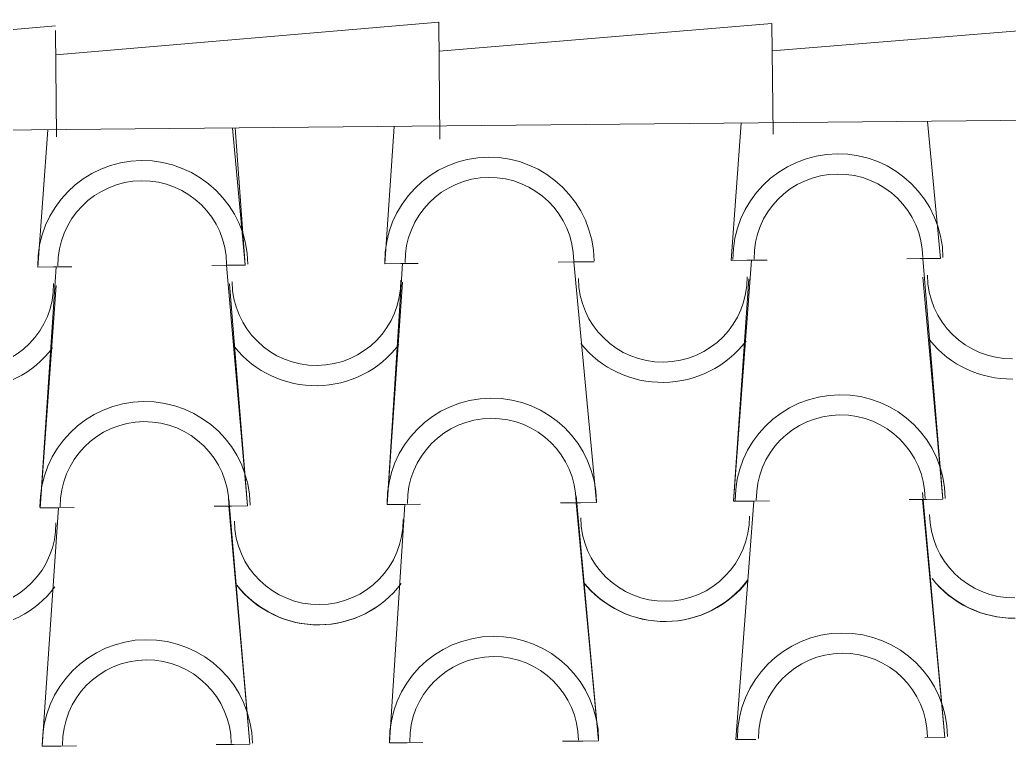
# Model space of a CAD drawing. Header units: millimetres. Extents: x 36985 to 49607, y -23856 to -17842.
# Drawn here: x 46193 to 47109, y -18532 to -17859 of the extents above; entities that cross this region are included whole.
import ezdxf

# ---------------------------------------------------------------- set-up
doc = ezdxf.new("R2010")
doc.units = ezdxf.units.MM
doc.layers.add('A-COB-___-___-EXI', color=250, linetype='Continuous', lineweight=25)

msp = doc.modelspace()

# ---------------------------------------------------------------- linework, layer by layer
at = {"layer": 'A-COB-___-___-EXI', "color": 18, "lineweight": 9}
for p, q in [((46225.71, -17864.6), (45874.12, -17894.86)), ((46225.75, -17868.67), (46226.7, -17967.22)), ((46223.78, -18087.8), (46240.89, -18087.64)), ((46386.67, -18086.24), (46370.38, -18086.39)), ((46547.12, -18084.69), (46530.83, -18084.85)), ((46870.46, -18081.58), (46851.73, -18081.76)), ((46866.39, -18081.62), (46885.12, -18081.44)), ((47030.91, -18080.04), (47014.62, -18080.2)), ((46868.53, -18304.78), (46887.27, -18304.6)), ((47033.05, -18303.2), (47016.76, -18303.36)), ((47028.98, -18303.24), (47047.71, -18303.06)), ((46225.93, -18310.96), (46243.03, -18310.8)), ((46388.82, -18309.4), (46372.53, -18309.55))]:
    msp.add_line(p, q, dxfattribs=at)
at = {"layer": 'A-COB-___-___-EXI', "color": 18, "lineweight": 9, "flags": 128}
for points in [[(47244.8, -17961.51), (47243.82, -17858.89), (46889.77, -17887.54)], [(46581.85, -17969.51), (46580.81, -17861.19), (46225.97, -17891.48)], [(46890.52, -17964.91), (46889.53, -17862.29), (46581.07, -17888.06)], [(37541.28, -18044.22), (48962.39, -17934.4), (48974.2, -18061.36), (48957.91, -18061.51), (48974.2, -18061.36), (48957.91, -18061.51), (48974.2, -18061.36), (48962.39, -17934.4), (48974.2, -18061.36), (48957.91, -18061.51), (48976.35, -18284.52), (48960.06, -18284.67), (48978.47, -18505.23), (48962.18, -18505.39), (48978.47, -18505.23), (48962.18, -18505.39), (48978.47, -18505.23), (48962.18, -18505.39), (48978.47, -18505.23), (48960.06, -18284.67), (48976.35, -18284.52), (48960.06, -18284.67)], [(46391.97, -17959.12), (46401.33, -18086.09), (46384.23, -18086.26), (46401.33, -18086.09), (46384.23, -18086.26), (46401.33, -18086.09), (46391.97, -17959.12), (46401.33, -18086.09), (46384.23, -18086.26), (46401.33, -18086.09), (46384.23, -18086.26)], [(46386.38, -18309.42), (46403.48, -18309.26), (46386.38, -18309.42), (46403.48, -18309.26), (46384.23, -18086.26), (46401.33, -18086.09), (46389.52, -17959.14)], [(46539.38, -17957.7), (46530.83, -18084.85), (46547.12, -18084.69), (46530.83, -18084.85), (46547.12, -18084.69), (46530.83, -18084.85), (46539.38, -17957.7), (46530.83, -18084.85), (46547.12, -18084.69), (46532.98, -18308.01), (46549.27, -18307.85), (46532.98, -18308.01), (46549.27, -18307.85), (46532.98, -18308.01), (46547.29, -18101.8), (46532.98, -18308.01), (46549.27, -18307.85), (46535.1, -18528.73), (46549.27, -18307.85), (46532.98, -18308.01), (46547.29, -18101.8), (46532.98, -18308.01), (46549.27, -18307.85), (46535.1, -18528.73), (46551.39, -18528.57), (46535.1, -18528.73), (46551.39, -18528.57), (46535.1, -18528.73), (46551.39, -18528.57), (46535.1, -18528.73), (46551.39, -18528.57), (46535.1, -18528.73), (46551.39, -18528.57), (46535.1, -18528.73), (46551.39, -18528.57), (46535.1, -18528.73), (46551.39, -18528.57)], [(46861.09, -17954.61), (46851.73, -18081.76), (46870.46, -18081.58), (46851.73, -18081.76), (46870.46, -18081.58), (46851.73, -18081.76), (46861.09, -17954.61), (46851.73, -18081.76), (46870.46, -18081.58), (46853.87, -18304.93), (46872.61, -18304.74), (46853.87, -18304.93), (46868.18, -18098.71), (46853.87, -18304.93), (46872.61, -18304.74), (46856, -18525.64), (46872.61, -18304.74), (46853.87, -18304.93), (46872.61, -18304.74), (46853.87, -18304.93)], [(47045.57, -18079.9), (47026.84, -18080.08), (47045.57, -18079.9), (47026.84, -18080.08), (47045.57, -18079.9), (47026.84, -18080.08), (47045.57, -18079.9), (47033.76, -17952.95), (47045.57, -18079.9), (47033.76, -17952.95)], [(46230.49, -18531.66), (46213.39, -18531.82), (46230.49, -18531.66), (46213.39, -18531.82), (46230.49, -18531.66), (46213.39, -18531.82), (46230.49, -18531.66), (46213.39, -18531.82), (46230.49, -18531.66), (46213.39, -18531.82), (46230.49, -18531.66), (46213.39, -18531.82), (46228.37, -18310.94), (46211.27, -18311.1), (46226.23, -18087.78), (46209.12, -18087.94), (46218.49, -17960.79), (46209.12, -18087.94), (46226.23, -18087.78), (46209.12, -18087.94), (46226.23, -18087.78)], [(46705.94, -18083.17), (46726.82, -18306.15), (46708.09, -18306.33), (46726.82, -18306.15), (46708.09, -18306.33), (46726.82, -18306.15), (46708.09, -18306.33), (46726.82, -18306.15), (46708.09, -18306.33), (46726.82, -18306.15), (46708.09, -18306.33), (46728.94, -18526.86), (46710.21, -18527.04), (46728.94, -18526.86), (46708.02, -18299.81), (46728.94, -18526.86), (46710.21, -18527.04), (46728.94, -18526.86), (46708.09, -18306.33), (46726.82, -18306.15)], [(47031.1, -18523.96), (47049.84, -18523.78), (47031.1, -18523.96), (47049.84, -18523.78), (47031.1, -18523.96), (47049.84, -18523.78), (47031.1, -18523.96), (47049.84, -18523.78), (47031.1, -18523.96), (47049.84, -18523.78), (47028.92, -18296.73), (47049.84, -18523.78), (47031.1, -18523.96), (47049.84, -18523.78), (47028.98, -18303.24), (47047.71, -18303.06), (47029.44, -18097.16), (47047.71, -18303.06), (47028.98, -18303.24), (47047.71, -18303.06), (47028.98, -18303.24), (47047.71, -18303.06), (47029.28, -18080.06)], [(46213.39, -18531.82), (46230.49, -18531.66), (46213.39, -18531.82), (46230.49, -18531.66), (46213.39, -18531.82), (46228.37, -18310.94), (46211.27, -18311.1), (46228.37, -18310.94), (46211.27, -18311.1), (46228.37, -18310.94), (46213.39, -18531.82), (46228.37, -18310.94), (46211.27, -18311.1), (46226.39, -18104.88), (46211.27, -18311.1), (46228.37, -18310.94), (46211.27, -18311.1), (46226.39, -18104.88)], [(46386.84, -18103.34), (46403.48, -18309.26), (46386.38, -18309.42), (46403.48, -18309.26), (46386.38, -18309.42), (46403.48, -18309.26), (46386.84, -18103.34), (46403.48, -18309.26), (46386.38, -18309.42), (46405.6, -18529.97), (46388.5, -18530.14), (46405.6, -18529.97), (46386.31, -18302.9), (46405.6, -18529.97), (46388.5, -18530.14), (46405.6, -18529.97), (46386.31, -18302.9)], [(46710.21, -18527.04), (46728.94, -18526.86), (46710.21, -18527.04), (46728.94, -18526.86), (46710.21, -18527.04), (46728.94, -18526.86), (46710.21, -18527.04), (46728.94, -18526.86), (46710.21, -18527.04), (46728.94, -18526.86), (46710.21, -18527.04), (46728.94, -18526.86), (46708.02, -18299.81)], [(46549.27, -18307.85), (46535.1, -18528.73), (46549.27, -18307.85), (46532.98, -18308.01), (46549.27, -18307.85), (46532.98, -18308.01)], [(46872.61, -18304.74), (46856, -18525.64), (46874.73, -18525.46), (46856, -18525.64), (46874.73, -18525.46), (46856, -18525.64), (46874.73, -18525.46), (46856, -18525.64), (46874.73, -18525.46), (46856, -18525.64), (46874.73, -18525.46), (46856, -18525.64)], [(46549.76, -18528.59), (46566.05, -18528.43), (46549.76, -18528.59), (46566.05, -18528.43)], [(46228.05, -18531.68), (46245.15, -18531.52), (46228.05, -18531.68), (46245.15, -18531.52)]]:
    msp.add_lwpolyline(points, dxfattribs=at)
for points in [[(46539.38, -17957.7), (46530.83, -18084.85), (46547.12, -18084.69), (46530.83, -18084.85), (46547.12, -18084.69), (46530.83, -18084.85)], [(46218.49, -17960.79), (46209.12, -18087.94), (46226.23, -18087.78), (46209.12, -18087.94), (46226.23, -18087.78), (46209.12, -18087.94)], [(46561.78, -18084.55), (46545.49, -18084.71)], [(46691.28, -18083.31), (46710.01, -18083.13)], [(46724.67, -18082.99), (46705.94, -18083.17), (46724.67, -18082.99), (46705.94, -18083.17), (46724.67, -18082.99), (46705.94, -18083.17), (46724.67, -18082.99), (46705.94, -18083.17), (46724.67, -18082.99), (46705.94, -18083.17)], [(46563.93, -18307.71), (46547.64, -18307.87)], [(46693.43, -18306.47), (46712.16, -18306.29)], [(46695.55, -18527.19), (46714.28, -18527.01), (46695.55, -18527.19), (46714.28, -18527.01)], [(46374.65, -18530.27), (46390.94, -18530.11)], [(46405.6, -18529.97), (46388.5, -18530.14), (46405.6, -18529.97), (46388.5, -18530.14), (46405.6, -18529.97), (46388.5, -18530.14)]]:
    msp.add_lwpolyline(points, close=True, dxfattribs=at)
at = {"layer": 'A-COB-___-___-EXI', "color": 18, "lineweight": 9}
for points in [[(46626.81, -17986.18), (46626.81, -17986.18), (46573.06, -17986.7), (46530.31, -18030.28), (46530.82, -18084.04)], [(46626.81, -17986.18), (46626.81, -17986.18), (46573.06, -17986.7), (46530.31, -18030.28), (46530.82, -18084.04)], [(46626.81, -17986.18), (46626.81, -17986.18), (46573.06, -17986.7), (46530.31, -18030.28), (46530.82, -18084.04)], [(46626.81, -17986.18), (46626.81, -17986.18), (46573.06, -17986.7), (46530.31, -18030.28), (46530.82, -18084.04)], [(46626.81, -17986.18), (46626.81, -17986.18), (46573.06, -17986.7), (46530.31, -18030.28), (46530.82, -18084.04)], [(46626.81, -17986.18), (46626.81, -17986.18), (46573.06, -17986.7), (46530.31, -18030.28), (46530.82, -18084.04)], [(46626.81, -17986.18), (46626.81, -17986.18), (46573.06, -17986.7), (46530.31, -18030.28), (46530.82, -18084.04)], [(46626.81, -17986.18), (46626.81, -17986.18), (46573.06, -17986.7), (46530.31, -18030.28), (46530.82, -18084.04)], [(46626.81, -17986.18), (46626.81, -17986.18), (46573.06, -17986.7), (46530.31, -18030.28), (46530.82, -18084.04)], [(46626.81, -17986.18), (46626.81, -17986.18), (46573.06, -17986.7), (46530.31, -18030.28), (46530.82, -18084.04)], [(46950.15, -17983.07), (46950.15, -17983.07), (46896.4, -17983.59), (46852.83, -18027.18), (46853.35, -18080.93)], [(46950.15, -17983.07), (46950.15, -17983.07), (46896.4, -17983.59), (46852.83, -18027.18), (46853.35, -18080.93)], [(46950.15, -17983.07), (46950.15, -17983.07), (46896.4, -17983.59), (46852.83, -18027.18), (46853.35, -18080.93)], [(46950.15, -17983.07), (46950.15, -17983.07), (46896.4, -17983.59), (46852.83, -18027.18), (46853.35, -18080.93)], [(46950.15, -17983.07), (46950.15, -17983.07), (46896.4, -17983.59), (46852.83, -18027.18), (46853.35, -18080.93)], [(46950.15, -17983.07), (46950.15, -17983.07), (46896.4, -17983.59), (46852.83, -18027.18), (46853.35, -18080.93)], [(46305.1, -17989.28), (46305.1, -17989.28), (46252.16, -17989.79), (46208.6, -18033.37), (46209.11, -18087.13)], [(46305.1, -17989.28), (46305.1, -17989.28), (46252.16, -17989.79), (46208.6, -18033.37), (46209.11, -18087.13)], [(46305.1, -17989.28), (46305.1, -17989.28), (46252.16, -17989.79), (46208.6, -18033.37), (46209.11, -18087.13)], [(46305.1, -17989.28), (46305.1, -17989.28), (46252.16, -17989.79), (46208.6, -18033.37), (46209.11, -18087.13)], [(46305.1, -17989.28), (46305.1, -17989.28), (46252.16, -17989.79), (46208.6, -18033.37), (46209.11, -18087.13)], [(46305.1, -17989.28), (46305.1, -17989.28), (46252.16, -17989.79), (46208.6, -18033.37), (46209.11, -18087.13)], [(46305.1, -17989.28), (46305.1, -17989.28), (46252.16, -17989.79), (46208.6, -18033.37), (46209.11, -18087.13)], [(46305.1, -17989.28), (46305.1, -17989.28), (46252.16, -17989.79), (46208.6, -18033.37), (46209.11, -18087.13)], [(46626.99, -18004.92), (46626.99, -18004.92), (46583.83, -18005.33), (46549.14, -18040.69), (46549.56, -18083.86)], [(46626.99, -18004.92), (46626.99, -18004.92), (46583.83, -18005.33), (46549.14, -18040.69), (46549.56, -18083.86)], [(46626.99, -18004.92), (46626.99, -18004.92), (46583.83, -18005.33), (46549.14, -18040.69), (46549.56, -18083.86)], [(46626.99, -18004.92), (46626.99, -18004.92), (46583.83, -18005.33), (46549.14, -18040.69), (46549.56, -18083.86)], [(46626.99, -18004.92), (46626.99, -18004.92), (46583.83, -18005.33), (46549.14, -18040.69), (46549.56, -18083.86)], [(46626.99, -18004.92), (46626.99, -18004.92), (46583.83, -18005.33), (46549.14, -18040.69), (46549.56, -18083.86)], [(46626.99, -18004.92), (46626.99, -18004.92), (46583.83, -18005.33), (46549.14, -18040.69), (46549.56, -18083.86)], [(46626.99, -18004.92), (46626.99, -18004.92), (46583.83, -18005.33), (46549.14, -18040.69), (46549.56, -18083.86)], [(46626.99, -18004.92), (46626.99, -18004.92), (46583.83, -18005.33), (46549.14, -18040.69), (46549.56, -18083.86)], [(46626.99, -18004.92), (46626.99, -18004.92), (46583.83, -18005.33), (46549.14, -18040.69), (46549.56, -18083.86)], [(46950.33, -18001.81), (46950.33, -18001.81), (46906.35, -18002.23), (46872.48, -18037.58), (46872.9, -18080.75)], [(46950.33, -18001.81), (46950.33, -18001.81), (46906.35, -18002.23), (46872.48, -18037.58), (46872.9, -18080.75)], [(46950.33, -18001.81), (46950.33, -18001.81), (46906.35, -18002.23), (46872.48, -18037.58), (46872.9, -18080.75)], [(46950.33, -18001.81), (46950.33, -18001.81), (46906.35, -18002.23), (46872.48, -18037.58), (46872.9, -18080.75)], [(46950.33, -18001.81), (46950.33, -18001.81), (46906.35, -18002.23), (46872.48, -18037.58), (46872.9, -18080.75)], [(46950.33, -18001.81), (46950.33, -18001.81), (46906.35, -18002.23), (46872.48, -18037.58), (46872.9, -18080.75)], [(46305.28, -18008.01), (46305.28, -18008.01), (46262.12, -18008.42), (46227.43, -18043.78), (46227.85, -18086.95)], [(46305.28, -18008.01), (46305.28, -18008.01), (46262.12, -18008.42), (46227.43, -18043.78), (46227.85, -18086.95)], [(46305.28, -18008.01), (46305.28, -18008.01), (46262.12, -18008.42), (46227.43, -18043.78), (46227.85, -18086.95)], [(46305.28, -18008.01), (46305.28, -18008.01), (46262.12, -18008.42), (46227.43, -18043.78), (46227.85, -18086.95)], [(46305.28, -18008.01), (46305.28, -18008.01), (46262.12, -18008.42), (46227.43, -18043.78), (46227.85, -18086.95)], [(46305.28, -18008.01), (46305.28, -18008.01), (46262.12, -18008.42), (46227.43, -18043.78), (46227.85, -18086.95)], [(46305.28, -18008.01), (46305.28, -18008.01), (46262.12, -18008.42), (46227.43, -18043.78), (46227.85, -18086.95)], [(46305.28, -18008.01), (46305.28, -18008.01), (46262.12, -18008.42), (46227.43, -18043.78), (46227.85, -18086.95)], [(46789.1, -18176.04), (46789.1, -18176.04), (46832.27, -18175.62), (46866.95, -18140.26), (46866.54, -18097.1)], [(46146.49, -18182.22), (46146.49, -18182.22), (46189.66, -18181.8), (46224.35, -18146.44), (46223.93, -18103.28)], [(46468.21, -18179.12), (46468.21, -18179.12), (46511.37, -18178.71), (46546.06, -18143.35), (46545.64, -18100.18)], [(46468.21, -18179.12), (46468.21, -18179.12), (46511.37, -18178.71), (46546.06, -18143.35), (46545.64, -18100.18)], [(46468.39, -18197.86), (46468.39, -18197.86), (46497.71, -18197.57), (46526.08, -18183.45), (46543.77, -18159.66)], [(46468.39, -18197.86), (46468.39, -18197.86), (46497.71, -18197.57), (46526.08, -18183.45), (46543.77, -18159.66)], [(46789.28, -18194.77), (46789.28, -18194.77), (46819.42, -18194.48), (46846.97, -18180.37), (46865.48, -18156.57)], [(46147.49, -18200.94), (46147.49, -18200.94), (46176.81, -18200.66), (46205.18, -18186.54), (46222.87, -18162.75)], [(46952.3, -18206.23), (46952.3, -18206.23), (46898.54, -18206.75), (46854.98, -18250.34), (46855.49, -18304.09)], [(46952.3, -18206.23), (46952.3, -18206.23), (46898.54, -18206.75), (46854.98, -18250.34), (46855.49, -18304.09)], [(46952.3, -18206.23), (46952.3, -18206.23), (46898.54, -18206.75), (46854.98, -18250.34), (46855.49, -18304.09)], [(46952.3, -18206.23), (46952.3, -18206.23), (46898.54, -18206.75), (46854.98, -18250.34), (46855.49, -18304.09)], [(46952.3, -18206.23), (46952.3, -18206.23), (46898.54, -18206.75), (46854.98, -18250.34), (46855.49, -18304.09)], [(46952.3, -18206.23), (46952.3, -18206.23), (46898.54, -18206.75), (46854.98, -18250.34), (46855.49, -18304.09)], [(46307.25, -18212.44), (46307.25, -18212.44), (46254.31, -18212.95), (46210.74, -18256.54), (46211.26, -18310.29)], [(46307.25, -18212.44), (46307.25, -18212.44), (46254.31, -18212.95), (46210.74, -18256.54), (46211.26, -18310.29)], [(46307.25, -18212.44), (46307.25, -18212.44), (46254.31, -18212.95), (46210.74, -18256.54), (46211.26, -18310.29)], [(46307.25, -18212.44), (46307.25, -18212.44), (46254.31, -18212.95), (46210.74, -18256.54), (46211.26, -18310.29)], [(46307.25, -18212.44), (46307.25, -18212.44), (46254.31, -18212.95), (46210.74, -18256.54), (46211.26, -18310.29)], [(46307.25, -18212.44), (46307.25, -18212.44), (46254.31, -18212.95), (46210.74, -18256.54), (46211.26, -18310.29)], [(46307.25, -18212.44), (46307.25, -18212.44), (46254.31, -18212.95), (46210.74, -18256.54), (46211.26, -18310.29)], [(46307.25, -18212.44), (46307.25, -18212.44), (46254.31, -18212.95), (46210.74, -18256.54), (46211.26, -18310.29)], [(46628.96, -18209.34), (46628.96, -18209.34), (46575.2, -18209.86), (46532.45, -18253.44), (46532.97, -18307.2)], [(46628.96, -18209.34), (46628.96, -18209.34), (46575.2, -18209.86), (46532.45, -18253.44), (46532.97, -18307.2)], [(46628.96, -18209.34), (46628.96, -18209.34), (46575.2, -18209.86), (46532.45, -18253.44), (46532.97, -18307.2)], [(46628.96, -18209.34), (46628.96, -18209.34), (46575.2, -18209.86), (46532.45, -18253.44), (46532.97, -18307.2)], [(46628.96, -18209.34), (46628.96, -18209.34), (46575.2, -18209.86), (46532.45, -18253.44), (46532.97, -18307.2)], [(46628.96, -18209.34), (46628.96, -18209.34), (46575.2, -18209.86), (46532.45, -18253.44), (46532.97, -18307.2)], [(46628.96, -18209.34), (46628.96, -18209.34), (46575.2, -18209.86), (46532.45, -18253.44), (46532.97, -18307.2)], [(46628.96, -18209.34), (46628.96, -18209.34), (46575.2, -18209.86), (46532.45, -18253.44), (46532.97, -18307.2)], [(46628.96, -18209.34), (46628.96, -18209.34), (46575.2, -18209.86), (46532.45, -18253.44), (46532.97, -18307.2)], [(46628.96, -18209.34), (46628.96, -18209.34), (46575.2, -18209.86), (46532.45, -18253.44), (46532.97, -18307.2)], [(46952.48, -18224.97), (46952.48, -18224.97), (46908.5, -18225.39), (46874.63, -18260.74), (46875.04, -18303.91)], [(46952.48, -18224.97), (46952.48, -18224.97), (46908.5, -18225.39), (46874.63, -18260.74), (46875.04, -18303.91)], [(46952.48, -18224.97), (46952.48, -18224.97), (46908.5, -18225.39), (46874.63, -18260.74), (46875.04, -18303.91)], [(46952.48, -18224.97), (46952.48, -18224.97), (46908.5, -18225.39), (46874.63, -18260.74), (46875.04, -18303.91)], [(46952.48, -18224.97), (46952.48, -18224.97), (46908.5, -18225.39), (46874.63, -18260.74), (46875.04, -18303.91)], [(46952.48, -18224.97), (46952.48, -18224.97), (46908.5, -18225.39), (46874.63, -18260.74), (46875.04, -18303.91)], [(46307.43, -18231.17), (46307.43, -18231.17), (46264.26, -18231.58), (46229.58, -18266.94), (46229.99, -18310.11)], [(46307.43, -18231.17), (46307.43, -18231.17), (46264.26, -18231.58), (46229.58, -18266.94), (46229.99, -18310.11)], [(46307.43, -18231.17), (46307.43, -18231.17), (46264.26, -18231.58), (46229.58, -18266.94), (46229.99, -18310.11)], [(46307.43, -18231.17), (46307.43, -18231.17), (46264.26, -18231.58), (46229.58, -18266.94), (46229.99, -18310.11)], [(46307.43, -18231.17), (46307.43, -18231.17), (46264.26, -18231.58), (46229.58, -18266.94), (46229.99, -18310.11)], [(46307.43, -18231.17), (46307.43, -18231.17), (46264.26, -18231.58), (46229.58, -18266.94), (46229.99, -18310.11)], [(46307.43, -18231.17), (46307.43, -18231.17), (46264.26, -18231.58), (46229.58, -18266.94), (46229.99, -18310.11)], [(46307.43, -18231.17), (46307.43, -18231.17), (46264.26, -18231.58), (46229.58, -18266.94), (46229.99, -18310.11)], [(46629.14, -18228.08), (46629.14, -18228.08), (46585.97, -18228.49), (46551.29, -18263.85), (46551.7, -18307.02)], [(46629.14, -18228.08), (46629.14, -18228.08), (46585.97, -18228.49), (46551.29, -18263.85), (46551.7, -18307.02)], [(46629.14, -18228.08), (46629.14, -18228.08), (46585.97, -18228.49), (46551.29, -18263.85), (46551.7, -18307.02)], [(46629.14, -18228.08), (46629.14, -18228.08), (46585.97, -18228.49), (46551.29, -18263.85), (46551.7, -18307.02)], [(46629.14, -18228.08), (46629.14, -18228.08), (46585.97, -18228.49), (46551.29, -18263.85), (46551.7, -18307.02)], [(46629.14, -18228.08), (46629.14, -18228.08), (46585.97, -18228.49), (46551.29, -18263.85), (46551.7, -18307.02)], [(46629.14, -18228.08), (46629.14, -18228.08), (46585.97, -18228.49), (46551.29, -18263.85), (46551.7, -18307.02)], [(46629.14, -18228.08), (46629.14, -18228.08), (46585.97, -18228.49), (46551.29, -18263.85), (46551.7, -18307.02)], [(46629.14, -18228.08), (46629.14, -18228.08), (46585.97, -18228.49), (46551.29, -18263.85), (46551.7, -18307.02)], [(46629.14, -18228.08), (46629.14, -18228.08), (46585.97, -18228.49), (46551.29, -18263.85), (46551.7, -18307.02)], [(46148.63, -18403.75), (46148.63, -18403.75), (46191.79, -18403.33), (46226.48, -18367.97), (46226.06, -18324.81)], [(46470.34, -18400.65), (46470.34, -18400.65), (46513.5, -18400.24), (46548.19, -18364.88), (46547.77, -18321.72)], [(46470.34, -18400.65), (46470.34, -18400.65), (46513.5, -18400.24), (46548.19, -18364.88), (46547.77, -18321.72)], [(46791.23, -18397.57), (46791.23, -18397.57), (46834.4, -18397.15), (46869.08, -18361.8), (46868.67, -18318.63)], [(46469.7, -18419.4), (46469.7, -18419.4), (46499.84, -18419.11), (46528.21, -18404.99), (46545.9, -18381.19)], [(46470.52, -18419.39), (46470.52, -18419.39), (46499.84, -18419.11), (46528.21, -18404.99), (46545.9, -18381.19)], [(46470.52, -18419.39), (46470.52, -18419.39), (46499.84, -18419.11), (46528.21, -18404.99), (46545.9, -18381.19)], [(46791.41, -18416.3), (46791.41, -18416.3), (46821.55, -18416.01), (46849.1, -18401.9), (46867.61, -18378.1)], [(46791.41, -18416.3), (46791.41, -18416.3), (46820.73, -18416.02), (46849.1, -18401.9), (46866.79, -18378.11)], [(46791.41, -18416.3), (46791.41, -18416.3), (46820.73, -18416.02), (46849.1, -18401.9), (46866.79, -18378.11)], [(46149.62, -18422.47), (46149.62, -18422.47), (46178.94, -18422.19), (46207.31, -18408.07), (46225, -18384.28)], [(46149.62, -18422.47), (46149.62, -18422.47), (46178.94, -18422.19), (46207.31, -18408.07), (46225, -18384.28)], [(46954.42, -18426.95), (46954.42, -18426.95), (46900.67, -18427.47), (46857.1, -18471.06), (46857.62, -18524.81)], [(46954.42, -18426.95), (46954.42, -18426.95), (46900.67, -18427.47), (46857.1, -18471.06), (46857.62, -18524.81)], [(46954.42, -18426.95), (46954.42, -18426.95), (46900.67, -18427.47), (46857.1, -18471.06), (46857.62, -18524.81)], [(46954.42, -18426.95), (46954.42, -18426.95), (46900.67, -18427.47), (46857.1, -18471.06), (46857.62, -18524.81)], [(46954.42, -18426.95), (46954.42, -18426.95), (46900.67, -18427.47), (46857.1, -18471.06), (46857.62, -18524.81)], [(46954.42, -18426.95), (46954.42, -18426.95), (46900.67, -18427.47), (46857.1, -18471.06), (46857.62, -18524.81)], [(46954.42, -18426.95), (46954.42, -18426.95), (46900.67, -18427.47), (46857.1, -18471.06), (46857.62, -18524.81)], [(46954.42, -18426.95), (46954.42, -18426.95), (46900.67, -18427.47), (46857.1, -18471.06), (46857.62, -18524.81)], [(46954.42, -18426.95), (46954.42, -18426.95), (46900.67, -18427.47), (46857.1, -18471.06), (46857.62, -18524.81)], [(46954.42, -18426.95), (46954.42, -18426.95), (46900.67, -18427.47), (46857.1, -18471.06), (46857.62, -18524.81)], [(46954.42, -18426.95), (46954.42, -18426.95), (46900.67, -18427.47), (46857.1, -18471.06), (46857.62, -18524.81)], [(46309.37, -18433.15), (46309.37, -18433.15), (46256.43, -18433.66), (46212.87, -18477.25), (46213.38, -18531.01)], [(46309.37, -18433.15), (46309.37, -18433.15), (46256.43, -18433.66), (46212.87, -18477.25), (46213.38, -18531.01)], [(46309.37, -18433.15), (46309.37, -18433.15), (46256.43, -18433.66), (46212.87, -18477.25), (46213.38, -18531.01)], [(46309.37, -18433.15), (46309.37, -18433.15), (46256.43, -18433.66), (46212.87, -18477.25), (46213.38, -18531.01)], [(46309.37, -18433.15), (46309.37, -18433.15), (46256.43, -18433.66), (46212.87, -18477.25), (46213.38, -18531.01)], [(46309.37, -18433.15), (46309.37, -18433.15), (46256.43, -18433.66), (46212.87, -18477.25), (46213.38, -18531.01)], [(46309.37, -18433.15), (46309.37, -18433.15), (46256.43, -18433.66), (46212.87, -18477.25), (46213.38, -18531.01)], [(46309.37, -18433.15), (46309.37, -18433.15), (46256.43, -18433.66), (46212.87, -18477.25), (46213.38, -18531.01)], [(46309.37, -18433.15), (46309.37, -18433.15), (46256.43, -18433.66), (46212.87, -18477.25), (46213.38, -18531.01)], [(46309.37, -18433.15), (46309.37, -18433.15), (46256.43, -18433.66), (46212.87, -18477.25), (46213.38, -18531.01)], [(46631.08, -18430.06), (46631.08, -18430.06), (46577.33, -18430.58), (46534.58, -18474.16), (46535.09, -18527.91)], [(46631.08, -18430.06), (46631.08, -18430.06), (46577.33, -18430.58), (46534.58, -18474.16), (46535.09, -18527.91)], [(46631.08, -18430.06), (46631.08, -18430.06), (46577.33, -18430.58), (46534.58, -18474.16), (46535.09, -18527.91)], [(46631.08, -18430.06), (46631.08, -18430.06), (46577.33, -18430.58), (46534.58, -18474.16), (46535.09, -18527.91)], [(46631.08, -18430.06), (46631.08, -18430.06), (46577.33, -18430.58), (46534.58, -18474.16), (46535.09, -18527.91)], [(46631.08, -18430.06), (46631.08, -18430.06), (46577.33, -18430.58), (46534.58, -18474.16), (46535.09, -18527.91)], [(46631.08, -18430.06), (46631.08, -18430.06), (46577.33, -18430.58), (46534.58, -18474.16), (46535.09, -18527.91)], [(46631.08, -18430.06), (46631.08, -18430.06), (46577.33, -18430.58), (46534.58, -18474.16), (46535.09, -18527.91)], [(46631.08, -18430.06), (46631.08, -18430.06), (46577.33, -18430.58), (46534.58, -18474.16), (46535.09, -18527.91)], [(46631.08, -18430.06), (46631.08, -18430.06), (46577.33, -18430.58), (46534.58, -18474.16), (46535.09, -18527.91)], [(46631.08, -18430.06), (46631.08, -18430.06), (46577.33, -18430.58), (46534.58, -18474.16), (46535.09, -18527.91)], [(46631.08, -18430.06), (46631.08, -18430.06), (46577.33, -18430.58), (46534.58, -18474.16), (46535.09, -18527.91)], [(46631.08, -18430.06), (46631.08, -18430.06), (46577.33, -18430.58), (46534.58, -18474.16), (46535.09, -18527.91)], [(46631.08, -18430.06), (46631.08, -18430.06), (46577.33, -18430.58), (46534.58, -18474.16), (46535.09, -18527.91)], [(46631.08, -18430.06), (46631.08, -18430.06), (46577.33, -18430.58), (46534.58, -18474.16), (46535.09, -18527.91)], [(46954.6, -18445.68), (46954.6, -18445.68), (46910.62, -18446.11), (46876.75, -18481.46), (46877.16, -18524.62)], [(46954.6, -18445.68), (46954.6, -18445.68), (46910.62, -18446.11), (46876.75, -18481.46), (46877.16, -18524.62)], [(46954.6, -18445.68), (46954.6, -18445.68), (46910.62, -18446.11), (46876.75, -18481.46), (46877.16, -18524.62)], [(46954.6, -18445.68), (46954.6, -18445.68), (46910.62, -18446.11), (46876.75, -18481.46), (46877.16, -18524.62)], [(46954.6, -18445.68), (46954.6, -18445.68), (46910.62, -18446.11), (46876.75, -18481.46), (46877.16, -18524.62)], [(46954.6, -18445.68), (46954.6, -18445.68), (46910.62, -18446.11), (46876.75, -18481.46), (46877.16, -18524.62)], [(46954.6, -18445.68), (46954.6, -18445.68), (46910.62, -18446.11), (46876.75, -18481.46), (46877.16, -18524.62)], [(46954.6, -18445.68), (46954.6, -18445.68), (46910.62, -18446.11), (46876.75, -18481.46), (46877.16, -18524.62)], [(46954.6, -18445.68), (46954.6, -18445.68), (46910.62, -18446.11), (46876.75, -18481.46), (46877.16, -18524.62)], [(46954.6, -18445.68), (46954.6, -18445.68), (46910.62, -18446.11), (46876.75, -18481.46), (46877.16, -18524.62)], [(46954.6, -18445.68), (46954.6, -18445.68), (46910.62, -18446.11), (46876.75, -18481.46), (46877.16, -18524.62)], [(46309.55, -18451.89), (46309.55, -18451.89), (46266.38, -18452.3), (46231.7, -18487.66), (46232.11, -18530.83)], [(46309.55, -18451.89), (46309.55, -18451.89), (46266.38, -18452.3), (46231.7, -18487.66), (46232.11, -18530.83)], [(46309.55, -18451.89), (46309.55, -18451.89), (46266.38, -18452.3), (46231.7, -18487.66), (46232.11, -18530.83)], [(46309.55, -18451.89), (46309.55, -18451.89), (46266.38, -18452.3), (46231.7, -18487.66), (46232.11, -18530.83)], [(46309.55, -18451.89), (46309.55, -18451.89), (46266.38, -18452.3), (46231.7, -18487.66), (46232.11, -18530.83)], [(46309.55, -18451.89), (46309.55, -18451.89), (46266.38, -18452.3), (46231.7, -18487.66), (46232.11, -18530.83)], [(46309.55, -18451.89), (46309.55, -18451.89), (46266.38, -18452.3), (46231.7, -18487.66), (46232.11, -18530.83)], [(46309.55, -18451.89), (46309.55, -18451.89), (46266.38, -18452.3), (46231.7, -18487.66), (46232.11, -18530.83)], [(46309.55, -18451.89), (46309.55, -18451.89), (46266.38, -18452.3), (46231.7, -18487.66), (46232.11, -18530.83)], [(46309.55, -18451.89), (46309.55, -18451.89), (46266.38, -18452.3), (46231.7, -18487.66), (46232.11, -18530.83)], [(46631.26, -18448.79), (46631.26, -18448.79), (46588.09, -18449.21), (46553.41, -18484.57), (46553.82, -18527.73)], [(46631.26, -18448.79), (46631.26, -18448.79), (46588.09, -18449.21), (46553.41, -18484.57), (46553.82, -18527.73)], [(46631.26, -18448.79), (46631.26, -18448.79), (46588.09, -18449.21), (46553.41, -18484.57), (46553.82, -18527.73)], [(46631.26, -18448.79), (46631.26, -18448.79), (46588.09, -18449.21), (46553.41, -18484.57), (46553.82, -18527.73)], [(46631.26, -18448.79), (46631.26, -18448.79), (46588.09, -18449.21), (46553.41, -18484.57), (46553.82, -18527.73)], [(46631.26, -18448.79), (46631.26, -18448.79), (46588.09, -18449.21), (46553.41, -18484.57), (46553.82, -18527.73)], [(46631.26, -18448.79), (46631.26, -18448.79), (46588.09, -18449.21), (46553.41, -18484.57), (46553.82, -18527.73)], [(46631.26, -18448.79), (46631.26, -18448.79), (46588.09, -18449.21), (46553.41, -18484.57), (46553.82, -18527.73)], [(46631.26, -18448.79), (46631.26, -18448.79), (46588.09, -18449.21), (46553.41, -18484.57), (46553.82, -18527.73)], [(46631.26, -18448.79), (46631.26, -18448.79), (46588.09, -18449.21), (46553.41, -18484.57), (46553.82, -18527.73)], [(46631.26, -18448.79), (46631.26, -18448.79), (46588.09, -18449.21), (46553.41, -18484.57), (46553.82, -18527.73)], [(46631.26, -18448.79), (46631.26, -18448.79), (46588.09, -18449.21), (46553.41, -18484.57), (46553.82, -18527.73)], [(46631.26, -18448.79), (46631.26, -18448.79), (46588.09, -18449.21), (46553.41, -18484.57), (46553.82, -18527.73)], [(46631.26, -18448.79), (46631.26, -18448.79), (46588.09, -18449.21), (46553.41, -18484.57), (46553.82, -18527.73)], [(46631.26, -18448.79), (46631.26, -18448.79), (46588.09, -18449.21), (46553.41, -18484.57), (46553.82, -18527.73)]]:
    msp.add_open_spline(points, degree=3, knots=[0.125, 0.125, 0.125, 0.125, 0.125001, 1, 1, 1, 1], dxfattribs=at)
for points in [[(46724.66, -18082.17), (46724.15, -18028.42), (46679.75, -17985.67), (46626.81, -17986.18)], [(46724.66, -18082.17), (46724.15, -18028.42), (46679.75, -17985.67), (46626.81, -17986.18)], [(46724.66, -18082.17), (46724.15, -18028.42), (46679.75, -17985.67), (46626.81, -17986.18)], [(46724.66, -18082.17), (46724.15, -18028.42), (46679.75, -17985.67), (46626.81, -17986.18)], [(46724.66, -18082.17), (46724.15, -18028.42), (46679.75, -17985.67), (46626.81, -17986.18)], [(46724.66, -18082.17), (46724.15, -18028.42), (46679.75, -17985.67), (46626.81, -17986.18)], [(46724.66, -18082.17), (46724.15, -18028.42), (46679.75, -17985.67), (46626.81, -17986.18)], [(46724.66, -18082.17), (46724.15, -18028.42), (46679.75, -17985.67), (46626.81, -17986.18)], [(46724.66, -18082.17), (46724.15, -18028.42), (46679.75, -17985.67), (46626.81, -17986.18)], [(46724.66, -18082.17), (46724.15, -18028.42), (46679.75, -17985.67), (46626.81, -17986.18)], [(47048, -18079.06), (47047.49, -18025.31), (47003.09, -17982.57), (46950.15, -17983.07)], [(47048, -18079.06), (47047.49, -18025.31), (47003.09, -17982.57), (46950.15, -17983.07)], [(47048, -18079.06), (47047.49, -18025.31), (47003.09, -17982.57), (46950.15, -17983.07)], [(47048, -18079.06), (47047.49, -18025.31), (47003.09, -17982.57), (46950.15, -17983.07)], [(47048, -18079.06), (47047.49, -18025.31), (47003.09, -17982.57), (46950.15, -17983.07)], [(47048, -18079.06), (47047.49, -18025.31), (47003.09, -17982.57), (46950.15, -17983.07)], [(46403.77, -18085.26), (46403.25, -18031.5), (46358.86, -17988.76), (46305.1, -17989.28)], [(46403.77, -18085.26), (46403.25, -18031.5), (46358.86, -17988.76), (46305.1, -17989.28)], [(46403.77, -18085.26), (46403.25, -18031.5), (46358.86, -17988.76), (46305.1, -17989.28)], [(46403.77, -18085.26), (46403.25, -18031.5), (46358.86, -17988.76), (46305.1, -17989.28)], [(46403.77, -18085.26), (46403.25, -18031.5), (46358.86, -17988.76), (46305.1, -17989.28)], [(46403.77, -18085.26), (46403.25, -18031.5), (46358.86, -17988.76), (46305.1, -17989.28)], [(46403.77, -18085.26), (46403.25, -18031.5), (46358.86, -17988.76), (46305.1, -17989.28)], [(46403.77, -18085.26), (46403.25, -18031.5), (46358.86, -17988.76), (46305.1, -17989.28)], [(46705.93, -18082.35), (46705.52, -18039.19), (46670.16, -18004.5), (46626.99, -18004.92)], [(46705.93, -18082.35), (46705.52, -18039.19), (46670.16, -18004.5), (46626.99, -18004.92)], [(46705.93, -18082.35), (46705.52, -18039.19), (46670.16, -18004.5), (46626.99, -18004.92)], [(46705.93, -18082.35), (46705.52, -18039.19), (46670.16, -18004.5), (46626.99, -18004.92)], [(46705.93, -18082.35), (46705.52, -18039.19), (46670.16, -18004.5), (46626.99, -18004.92)], [(46705.93, -18082.35), (46705.52, -18039.19), (46670.16, -18004.5), (46626.99, -18004.92)], [(46705.93, -18082.35), (46705.52, -18039.19), (46670.16, -18004.5), (46626.99, -18004.92)], [(46705.93, -18082.35), (46705.52, -18039.19), (46670.16, -18004.5), (46626.99, -18004.92)], [(46705.93, -18082.35), (46705.52, -18039.19), (46670.16, -18004.5), (46626.99, -18004.92)], [(46705.93, -18082.35), (46705.52, -18039.19), (46670.16, -18004.5), (46626.99, -18004.92)], [(47029.27, -18079.24), (47028.86, -18036.08), (46993.5, -18001.39), (46950.33, -18001.81)], [(47029.27, -18079.24), (47028.86, -18036.08), (46993.5, -18001.39), (46950.33, -18001.81)], [(47029.27, -18079.24), (47028.86, -18036.08), (46993.5, -18001.39), (46950.33, -18001.81)], [(47029.27, -18079.24), (47028.86, -18036.08), (46993.5, -18001.39), (46950.33, -18001.81)], [(47029.27, -18079.24), (47028.86, -18036.08), (46993.5, -18001.39), (46950.33, -18001.81)], [(47029.27, -18079.24), (47028.86, -18036.08), (46993.5, -18001.39), (46950.33, -18001.81)], [(46384.22, -18085.44), (46383.81, -18042.28), (46348.45, -18007.59), (46305.28, -18008.01)], [(46384.22, -18085.44), (46383.81, -18042.28), (46348.45, -18007.59), (46305.28, -18008.01)], [(46384.22, -18085.44), (46383.81, -18042.28), (46348.45, -18007.59), (46305.28, -18008.01)], [(46384.22, -18085.44), (46383.81, -18042.28), (46348.45, -18007.59), (46305.28, -18008.01)], [(46384.22, -18085.44), (46383.81, -18042.28), (46348.45, -18007.59), (46305.28, -18008.01)], [(46384.22, -18085.44), (46383.81, -18042.28), (46348.45, -18007.59), (46305.28, -18008.01)], [(46384.22, -18085.44), (46383.81, -18042.28), (46348.45, -18007.59), (46305.28, -18008.01)], [(46384.22, -18085.44), (46383.81, -18042.28), (46348.45, -18007.59), (46305.28, -18008.01)], [(47033.5, -18095.49), (47033.92, -18138.66), (47069.27, -18173.34), (47112.44, -18172.93)], [(46389.27, -18101.69), (46389.68, -18144.85), (46425.04, -18179.54), (46468.21, -18179.12)], [(46389.27, -18101.69), (46389.68, -18144.85), (46425.04, -18179.54), (46468.21, -18179.12)], [(46710.16, -18098.6), (46710.58, -18141.77), (46745.93, -18176.45), (46789.1, -18176.04)], [(46391.47, -18161.94), (46410.43, -18185.38), (46438.25, -18198.15), (46468.39, -18197.86)], [(46391.47, -18161.94), (46410.43, -18185.38), (46438.25, -18198.15), (46468.39, -18197.86)], [(46712.37, -18158.86), (46731.33, -18182.29), (46759.15, -18195.06), (46789.28, -18194.77)], [(47035.71, -18155.75), (47054.67, -18179.19), (47082.48, -18191.95), (47112.62, -18191.66)], [(47050.15, -18302.22), (47049.63, -18248.47), (47005.24, -18205.73), (46952.3, -18206.23)], [(47050.15, -18302.22), (47049.63, -18248.47), (47005.24, -18205.73), (46952.3, -18206.23)], [(47050.15, -18302.22), (47049.63, -18248.47), (47005.24, -18205.73), (46952.3, -18206.23)], [(47050.15, -18302.22), (47049.63, -18248.47), (47005.24, -18205.73), (46952.3, -18206.23)], [(47050.15, -18302.22), (47049.63, -18248.47), (47005.24, -18205.73), (46952.3, -18206.23)], [(47050.15, -18302.22), (47049.63, -18248.47), (47005.24, -18205.73), (46952.3, -18206.23)], [(46405.91, -18308.42), (46405.4, -18254.66), (46361, -18211.92), (46307.25, -18212.44)], [(46405.91, -18308.42), (46405.4, -18254.66), (46361, -18211.92), (46307.25, -18212.44)], [(46405.91, -18308.42), (46405.4, -18254.66), (46361, -18211.92), (46307.25, -18212.44)], [(46405.91, -18308.42), (46405.4, -18254.66), (46361, -18211.92), (46307.25, -18212.44)], [(46405.91, -18308.42), (46405.4, -18254.66), (46361, -18211.92), (46307.25, -18212.44)], [(46405.91, -18308.42), (46405.4, -18254.66), (46361, -18211.92), (46307.25, -18212.44)], [(46405.91, -18308.42), (46405.4, -18254.66), (46361, -18211.92), (46307.25, -18212.44)], [(46405.91, -18308.42), (46405.4, -18254.66), (46361, -18211.92), (46307.25, -18212.44)], [(46726.81, -18305.33), (46726.29, -18251.58), (46681.9, -18208.83), (46628.96, -18209.34)], [(46726.81, -18305.33), (46726.29, -18251.58), (46681.9, -18208.83), (46628.96, -18209.34)], [(46726.81, -18305.33), (46726.29, -18251.58), (46681.9, -18208.83), (46628.96, -18209.34)], [(46726.81, -18305.33), (46726.29, -18251.58), (46681.9, -18208.83), (46628.96, -18209.34)], [(46726.81, -18305.33), (46726.29, -18251.58), (46681.9, -18208.83), (46628.96, -18209.34)], [(46726.81, -18305.33), (46726.29, -18251.58), (46681.9, -18208.83), (46628.96, -18209.34)], [(46726.81, -18305.33), (46726.29, -18251.58), (46681.9, -18208.83), (46628.96, -18209.34)], [(46726.81, -18305.33), (46726.29, -18251.58), (46681.9, -18208.83), (46628.96, -18209.34)], [(46726.81, -18305.33), (46726.29, -18251.58), (46681.9, -18208.83), (46628.96, -18209.34)], [(46726.81, -18305.33), (46726.29, -18251.58), (46681.9, -18208.83), (46628.96, -18209.34)], [(47031.42, -18302.4), (47031, -18259.24), (46995.64, -18224.55), (46952.48, -18224.97)], [(47031.42, -18302.4), (47031, -18259.24), (46995.64, -18224.55), (46952.48, -18224.97)], [(47031.42, -18302.4), (47031, -18259.24), (46995.64, -18224.55), (46952.48, -18224.97)], [(47031.42, -18302.4), (47031, -18259.24), (46995.64, -18224.55), (46952.48, -18224.97)], [(47031.42, -18302.4), (47031, -18259.24), (46995.64, -18224.55), (46952.48, -18224.97)], [(47031.42, -18302.4), (47031, -18259.24), (46995.64, -18224.55), (46952.48, -18224.97)], [(46386.37, -18308.61), (46385.95, -18265.44), (46350.59, -18230.75), (46307.43, -18231.17)], [(46386.37, -18308.61), (46385.95, -18265.44), (46350.59, -18230.75), (46307.43, -18231.17)], [(46386.37, -18308.61), (46385.95, -18265.44), (46350.59, -18230.75), (46307.43, -18231.17)], [(46386.37, -18308.61), (46385.95, -18265.44), (46350.59, -18230.75), (46307.43, -18231.17)], [(46386.37, -18308.61), (46385.95, -18265.44), (46350.59, -18230.75), (46307.43, -18231.17)], [(46386.37, -18308.61), (46385.95, -18265.44), (46350.59, -18230.75), (46307.43, -18231.17)], [(46386.37, -18308.61), (46385.95, -18265.44), (46350.59, -18230.75), (46307.43, -18231.17)], [(46386.37, -18308.61), (46385.95, -18265.44), (46350.59, -18230.75), (46307.43, -18231.17)], [(46708.08, -18305.51), (46707.66, -18262.35), (46672.3, -18227.66), (46629.14, -18228.08)], [(46708.08, -18305.51), (46707.66, -18262.35), (46672.3, -18227.66), (46629.14, -18228.08)], [(46708.08, -18305.51), (46707.66, -18262.35), (46672.3, -18227.66), (46629.14, -18228.08)], [(46708.08, -18305.51), (46707.66, -18262.35), (46672.3, -18227.66), (46629.14, -18228.08)], [(46708.08, -18305.51), (46707.66, -18262.35), (46672.3, -18227.66), (46629.14, -18228.08)], [(46708.08, -18305.51), (46707.66, -18262.35), (46672.3, -18227.66), (46629.14, -18228.08)], [(46708.08, -18305.51), (46707.66, -18262.35), (46672.3, -18227.66), (46629.14, -18228.08)], [(46708.08, -18305.51), (46707.66, -18262.35), (46672.3, -18227.66), (46629.14, -18228.08)], [(46708.08, -18305.51), (46707.66, -18262.35), (46672.3, -18227.66), (46629.14, -18228.08)], [(46708.08, -18305.51), (46707.66, -18262.35), (46672.3, -18227.66), (46629.14, -18228.08)], [(47035.63, -18317.02), (47036.05, -18360.19), (47071.4, -18394.88), (47114.57, -18394.46)], [(46391.4, -18323.22), (46391.81, -18366.39), (46427.17, -18401.07), (46470.34, -18400.65)], [(46391.4, -18323.22), (46391.81, -18366.39), (46427.17, -18401.07), (46470.34, -18400.65)], [(46712.29, -18320.13), (46712.71, -18363.3), (46748.06, -18397.98), (46791.23, -18397.57)], [(46714.49, -18379.57), (46733.45, -18403.01), (46761.28, -18416.59), (46791.41, -18416.3)], [(46714.49, -18379.57), (46732.64, -18403.02), (46761.28, -18416.59), (46791.41, -18416.3)], [(46714.49, -18379.57), (46732.64, -18403.02), (46761.28, -18416.59), (46791.41, -18416.3)], [(47037.83, -18376.46), (47056.79, -18399.9), (47084.61, -18413.48), (47114.75, -18413.19)], [(47037.83, -18376.46), (47055.98, -18399.91), (47084.61, -18413.48), (47113.94, -18413.2)], [(46393.6, -18382.66), (46412.56, -18406.1), (46440.38, -18419.68), (46470.52, -18419.39)], [(46393.6, -18382.66), (46412.56, -18406.1), (46440.38, -18419.68), (46470.52, -18419.39)], [(46393.6, -18382.66), (46411.74, -18406.11), (46440.38, -18419.68), (46469.7, -18419.4)], [(47052.27, -18522.94), (47051.75, -18469.19), (47007.36, -18426.44), (46954.42, -18426.95)], [(47052.27, -18522.94), (47051.75, -18469.19), (47007.36, -18426.44), (46954.42, -18426.95)], [(47052.27, -18522.94), (47051.75, -18469.19), (47007.36, -18426.44), (46954.42, -18426.95)], [(47052.27, -18522.94), (47051.75, -18469.19), (47007.36, -18426.44), (46954.42, -18426.95)], [(47052.27, -18522.94), (47051.75, -18469.19), (47007.36, -18426.44), (46954.42, -18426.95)], [(47052.27, -18522.94), (47051.75, -18469.19), (47007.36, -18426.44), (46954.42, -18426.95)], [(47052.27, -18522.94), (47051.75, -18469.19), (47007.36, -18426.44), (46954.42, -18426.95)], [(47052.27, -18522.94), (47051.75, -18469.19), (47007.36, -18426.44), (46954.42, -18426.95)], [(47052.27, -18522.94), (47051.75, -18469.19), (47007.36, -18426.44), (46954.42, -18426.95)], [(47052.27, -18522.94), (47051.75, -18469.19), (47007.36, -18426.44), (46954.42, -18426.95)], [(47052.27, -18522.94), (47051.75, -18469.19), (47007.36, -18426.44), (46954.42, -18426.95)], [(46408.04, -18529.14), (46407.52, -18475.38), (46363.12, -18432.64), (46309.37, -18433.15)], [(46408.04, -18529.14), (46407.52, -18475.38), (46363.12, -18432.64), (46309.37, -18433.15)], [(46408.04, -18529.14), (46407.52, -18475.38), (46363.12, -18432.64), (46309.37, -18433.15)], [(46408.04, -18529.14), (46407.52, -18475.38), (46363.12, -18432.64), (46309.37, -18433.15)], [(46408.04, -18529.14), (46407.52, -18475.38), (46363.12, -18432.64), (46309.37, -18433.15)], [(46408.04, -18529.14), (46407.52, -18475.38), (46363.12, -18432.64), (46309.37, -18433.15)], [(46408.04, -18529.14), (46407.52, -18475.38), (46363.12, -18432.64), (46309.37, -18433.15)], [(46408.04, -18529.14), (46407.52, -18475.38), (46363.12, -18432.64), (46309.37, -18433.15)], [(46408.04, -18529.14), (46407.52, -18475.38), (46363.12, -18432.64), (46309.37, -18433.15)], [(46408.04, -18529.14), (46407.52, -18475.38), (46363.12, -18432.64), (46309.37, -18433.15)], [(46728.93, -18526.05), (46728.42, -18472.3), (46684.02, -18429.55), (46631.08, -18430.06)], [(46728.93, -18526.05), (46728.42, -18472.3), (46684.02, -18429.55), (46631.08, -18430.06)], [(46728.93, -18526.05), (46728.42, -18472.3), (46684.02, -18429.55), (46631.08, -18430.06)], [(46728.93, -18526.05), (46728.42, -18472.3), (46684.02, -18429.55), (46631.08, -18430.06)], [(46728.93, -18526.05), (46728.42, -18472.3), (46684.02, -18429.55), (46631.08, -18430.06)], [(46728.93, -18526.05), (46728.42, -18472.3), (46684.02, -18429.55), (46631.08, -18430.06)], [(46728.93, -18526.05), (46728.42, -18472.3), (46684.02, -18429.55), (46631.08, -18430.06)], [(46728.93, -18526.05), (46728.42, -18472.3), (46684.02, -18429.55), (46631.08, -18430.06)], [(46728.93, -18526.05), (46728.42, -18472.3), (46684.02, -18429.55), (46631.08, -18430.06)], [(46728.93, -18526.05), (46728.42, -18472.3), (46684.02, -18429.55), (46631.08, -18430.06)], [(46728.93, -18526.05), (46728.42, -18472.3), (46684.02, -18429.55), (46631.08, -18430.06)], [(46728.93, -18526.05), (46728.42, -18472.3), (46684.02, -18429.55), (46631.08, -18430.06)], [(46728.93, -18526.05), (46728.42, -18472.3), (46684.02, -18429.55), (46631.08, -18430.06)], [(46728.93, -18526.05), (46728.42, -18472.3), (46684.02, -18429.55), (46631.08, -18430.06)], [(46728.93, -18526.05), (46728.42, -18472.3), (46684.02, -18429.55), (46631.08, -18430.06)], [(47033.54, -18523.12), (47033.12, -18479.95), (46997.77, -18445.27), (46954.6, -18445.68)], [(47033.54, -18523.12), (47033.12, -18479.95), (46997.77, -18445.27), (46954.6, -18445.68)], [(47033.54, -18523.12), (47033.12, -18479.95), (46997.77, -18445.27), (46954.6, -18445.68)], [(47033.54, -18523.12), (47033.12, -18479.95), (46997.77, -18445.27), (46954.6, -18445.68)], [(47033.54, -18523.12), (47033.12, -18479.95), (46997.77, -18445.27), (46954.6, -18445.68)], [(47033.54, -18523.12), (47033.12, -18479.95), (46997.77, -18445.27), (46954.6, -18445.68)], [(47033.54, -18523.12), (47033.12, -18479.95), (46997.77, -18445.27), (46954.6, -18445.68)], [(47033.54, -18523.12), (47033.12, -18479.95), (46997.77, -18445.27), (46954.6, -18445.68)], [(47033.54, -18523.12), (47033.12, -18479.95), (46997.77, -18445.27), (46954.6, -18445.68)], [(47033.54, -18523.12), (47033.12, -18479.95), (46997.77, -18445.27), (46954.6, -18445.68)], [(47033.54, -18523.12), (47033.12, -18479.95), (46997.77, -18445.27), (46954.6, -18445.68)], [(46388.49, -18529.32), (46388.08, -18486.16), (46352.72, -18451.47), (46309.55, -18451.89)], [(46388.49, -18529.32), (46388.08, -18486.16), (46352.72, -18451.47), (46309.55, -18451.89)], [(46388.49, -18529.32), (46388.08, -18486.16), (46352.72, -18451.47), (46309.55, -18451.89)], [(46388.49, -18529.32), (46388.08, -18486.16), (46352.72, -18451.47), (46309.55, -18451.89)], [(46388.49, -18529.32), (46388.08, -18486.16), (46352.72, -18451.47), (46309.55, -18451.89)], [(46388.49, -18529.32), (46388.08, -18486.16), (46352.72, -18451.47), (46309.55, -18451.89)], [(46388.49, -18529.32), (46388.08, -18486.16), (46352.72, -18451.47), (46309.55, -18451.89)], [(46388.49, -18529.32), (46388.08, -18486.16), (46352.72, -18451.47), (46309.55, -18451.89)], [(46388.49, -18529.32), (46388.08, -18486.16), (46352.72, -18451.47), (46309.55, -18451.89)], [(46388.49, -18529.32), (46388.08, -18486.16), (46352.72, -18451.47), (46309.55, -18451.89)], [(46710.2, -18526.23), (46709.79, -18483.06), (46674.43, -18448.38), (46631.26, -18448.79)], [(46710.2, -18526.23), (46709.79, -18483.06), (46674.43, -18448.38), (46631.26, -18448.79)], [(46710.2, -18526.23), (46709.79, -18483.06), (46674.43, -18448.38), (46631.26, -18448.79)], [(46710.2, -18526.23), (46709.79, -18483.06), (46674.43, -18448.38), (46631.26, -18448.79)], [(46710.2, -18526.23), (46709.79, -18483.06), (46674.43, -18448.38), (46631.26, -18448.79)], [(46710.2, -18526.23), (46709.79, -18483.06), (46674.43, -18448.38), (46631.26, -18448.79)], [(46710.2, -18526.23), (46709.79, -18483.06), (46674.43, -18448.38), (46631.26, -18448.79)], [(46710.2, -18526.23), (46709.79, -18483.06), (46674.43, -18448.38), (46631.26, -18448.79)], [(46710.2, -18526.23), (46709.79, -18483.06), (46674.43, -18448.38), (46631.26, -18448.79)], [(46710.2, -18526.23), (46709.79, -18483.06), (46674.43, -18448.38), (46631.26, -18448.79)], [(46710.2, -18526.23), (46709.79, -18483.06), (46674.43, -18448.38), (46631.26, -18448.79)], [(46710.2, -18526.23), (46709.79, -18483.06), (46674.43, -18448.38), (46631.26, -18448.79)], [(46710.2, -18526.23), (46709.79, -18483.06), (46674.43, -18448.38), (46631.26, -18448.79)], [(46710.2, -18526.23), (46709.79, -18483.06), (46674.43, -18448.38), (46631.26, -18448.79)], [(46710.2, -18526.23), (46709.79, -18483.06), (46674.43, -18448.38), (46631.26, -18448.79)]]:
    msp.add_open_spline(points, degree=3, dxfattribs=at)

doc.saveas('drawing.dxf')
